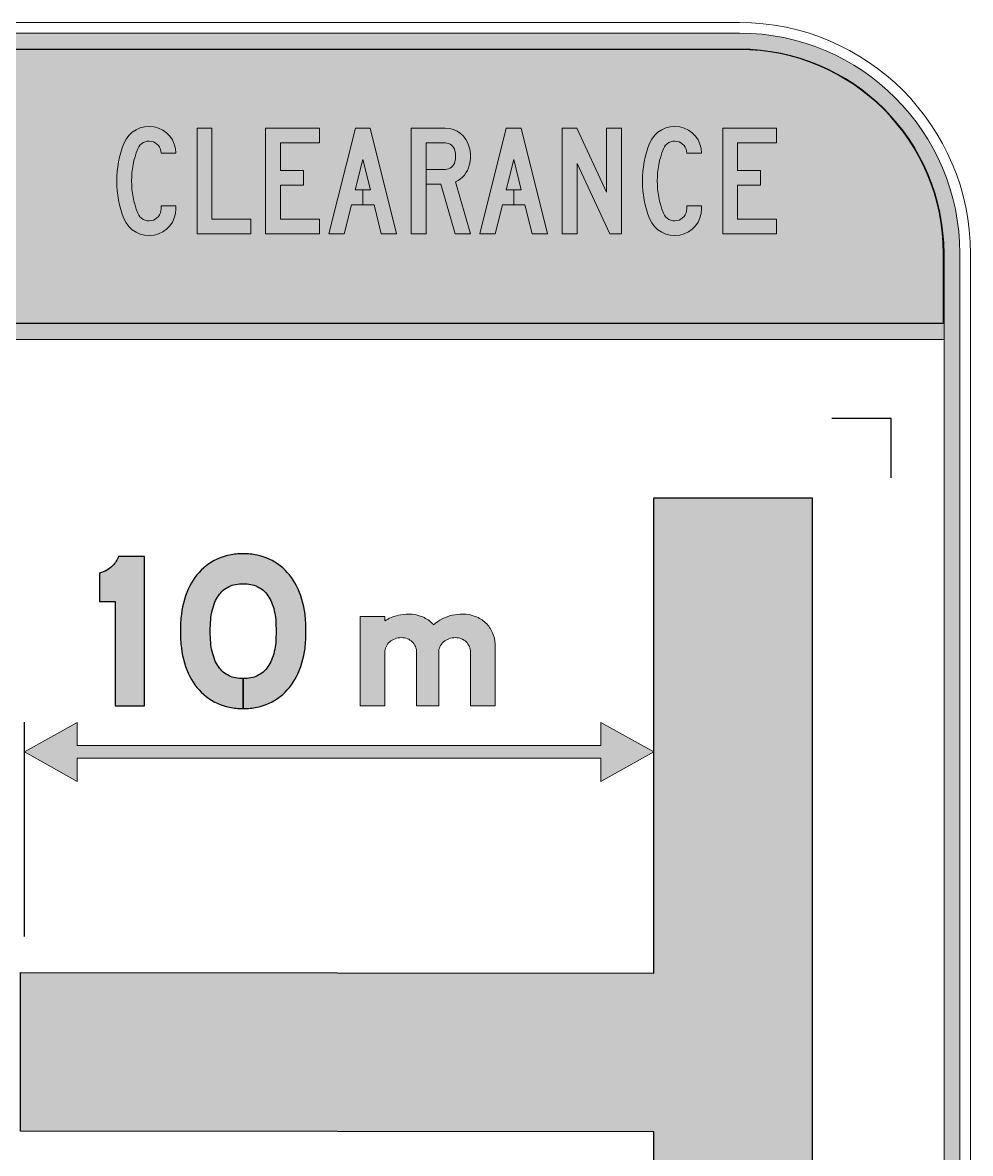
# Model space of a CAD drawing. Header units: millimetres. Extents: x 1 to 237, y 48 to 174.
# Drawn here: x 183 to 236.9, y 109.4 to 173.6 of the extents above; entities that cross this region are included whole.
import ezdxf

# ---------------------------------------------------------------- set-up
doc = ezdxf.new("R2010")
doc.units = ezdxf.units.MM
for name, color, linetype in [('GREY', 8, 'Continuous'), ('hatch bdy', 40, 'Continuous'), ('L35', 3, 'Continuous')]:
    doc.layers.add(name, color=color, linetype=linetype)
doc.layers.add('GSBWFILL', color=4, linetype='Continuous', lineweight=0)
doc.layers.add('GSDIMS', color=1, linetype='Continuous', lineweight=0)
doc.layers.add('Yellow PANTONE 108C', color=7, linetype='Continuous', lineweight=0, true_color=0xfedb00)

# ---------------------------------------------------------------- blocks, each defined once
blk = doc.blocks.new('*U5')
at = {"layer": 'GSBWFILL', "linetype": 'Continuous'}
h = blk.add_hatch(color=256, dxfattribs=at)
edge = h.paths.add_edge_path()
edge.add_arc((155.7153296264924, 86.99511755650809), 24.5282097319339, 45.82979570204179, 68.0808265539651, ccw=False)
edge.add_arc((156.1420760110528, 87.43440733147503), 23.91576546252982, 23.09284588936748, 45.82979570204162, ccw=False)
edge.add_arc((156.8060842686133, 87.7175328658991), 23.19391573138671, 0, 23.09284588936822, ccw=False)
edge.add_line((180, 87.7175328658991), (180, 0))
edge.add_line((180, 0), (220, 0))
edge.add_line((220, 0), (220, 100.8830320548367))
edge.add_arc((174.0753468275611, 100.8830320548367), 45.92465317243892, 0, 23.93171822373217)
edge.add_arc((170.8242551602883, 99.44019281717675), 49.48153131130478, 23.93171822373218, 46.97501240943499)
edge.add_arc((168.730439071099, 97.19681228199977), 52.55021540077355, 46.97501240943522, 68.8635846861375)
edge.add_arc((167.3745328426901, 93.68953779756492), 56.31046220243508, 68.86358468613724, 90)
edge.add_arc((167.3745328426902, 69.99478146240631), 80.00521853759369, 90.00000000000007, 102.6042796135857)
edge.add_arc((166.6926525247094, 78.0285138763368), 72.0245107674768, 103.4695365311015, 130.8206849945816)
edge.add_arc((82.82425516028854, 99.44019281717684), 49.48153131130451, 41.97494773133589, 46.97501240943517)
edge.add_arc((80.730439071099, 97.19681228199977), 52.55021540077355, 46.97501240943522, 68.8635846861375)
edge.add_arc((79.37453284269009, 93.68953779756492), 56.31046220243508, 68.86358468613724, 90)
edge.add_arc((79.3745328426902, 69.99478146240604), 80.00521853759396, 90.00000000000007, 102.6042796135857)
edge.add_arc((78.6926525247095, 78.02851387633704), 72.0245107674766, 103.4695365311017, 122.4942570075609)
edge.add_line((40, 138.7772487758923), (40, 146))
edge.add_line((40, 146), (0, 146))
edge.add_line((0, 146), (0, 0))
edge.add_line((0, 0), (40, 0))
edge.add_line((40, 0), (40, 87.71753286589909))
edge.add_arc((60.83417894850334, 87.71753286589907), 20.83417894850334, 154.5282720028093, 180, ccw=False)
edge.add_arc((64.03048830144326, 86.19490705822676), 24.37462847220523, 131.0076349936261, 154.5282720028095, ccw=False)
edge.add_arc((66.09710507856306, 83.81817613339862), 27.52419269484104, 109.8073603853083, 131.0076349936262, ccw=False)
edge.add_arc((67.43949500252643, 80.0910470400427), 31.48569518587881, 89.99999999999977, 109.8073603853079, ccw=False)
edge.add_arc((67.43949500252666, 86.30962031839455), 25.26712190752696, 68.08082655396498, 90.00000000000028, ccw=False)
edge.add_arc((67.71532962649229, 86.99511755650809), 24.52820973193397, 45.82979570204162, 68.08082655396481, ccw=False)
edge.add_arc((68.1420760110529, 87.43440733147501), 23.91576546252978, 23.09284588936771, 45.82979570204168, ccw=False)
edge.add_arc((68.80608426861329, 87.7175328658991), 23.19391573138671, 0, 23.09284588936822, ccw=False)
edge.add_line((92, 87.7175328658991), (92, 0))
edge.add_line((92, 0), (128, 0))
edge.add_line((128, 0), (128, 87.71753286589909))
edge.add_arc((148.8341789485033, 87.7175328658992), 20.83417894850334, 154.5282720028097, 180.0000000000003, ccw=False)
edge.add_arc((152.0304883014433, 86.19490705822648), 24.3746284722054, 131.0076349936256, 154.528272002809, ccw=False)
edge.add_arc((154.0971050785631, 83.81817613339872), 27.52419269484096, 109.80736038530841, 131.0076349936264, ccw=False)
edge.add_arc((155.4394950025264, 80.09104704004268), 31.4856951858788, 89.99999999999972, 109.80736038530779, ccw=False)
edge.add_arc((155.4394950025266, 86.30962031839454), 25.26712190752696, 68.08082655396493, 90.00000000000011, ccw=False)
at = {"layer": 'GSBWFILL'}
blk.add_lwpolyline([(164.8716674585635, 109.7502169884754, -0.09739464939670292), (172.8063946356061, 104.5885415981205, -0.0995354279343683), (178.1414826297246, 96.81470296034922, -0.1011039461656411), (180, 87.7175328658991), (180, 0), (220, 0), (220, 100.8830320548367, 0.1048030179721755), (216.0518361595565, 119.5122594239381, 0.1008855307406954), (204.5863575327339, 135.6139731601839, 0.09579836817007242), (187.6795049501371, 146.2116879931507, 0.09248737428302214), (167.3745328426901, 150, 0.05505205982243612), (149.9161032513398, 148.0719114650645, 0.1199117204326835), (119.6106725914451, 132.5337183696518, 0.02182035996796309), (116.5863575327339, 135.6139731601839, 0.09579836817007242), (99.67950495013713, 146.2116879931507, 0.09248737428302214), (79.37453284269009, 150, 0.05505205982243612), (61.91610325133973, 148.0719114650645, 0.08320220139569866), (40, 138.7772487758923), (40, 146), (0, 146), (0, 0), (40, 0), (40, 87.71753286589909, -0.1116012735434615), (42.02513207801013, 96.67759805996153, -0.102989975481698), (48.03684201390564, 104.5885415981205, -0.09276840372104522), (56.77029056251172, 109.7139617844638, -0.08664174293623021), (67.43949500252654, 111.5767422259215, -0.09593311806680128), (76.87166745856348, 109.7502169884755, -0.09739464939670292), (84.80639463560613, 104.5885415981205, -0.0995354279343683), (90.14148262972458, 96.81470296034922, -0.1011039461656411), (92, 87.7175328658991), (92, 0), (128, 0), (128, 87.71753286589909, -0.1116012735434615), (130.0251320780101, 96.67759805996153, -0.102989975481698), (136.0368420139057, 104.5885415981205, -0.09276840372104506), (144.7702905625117, 109.7139617844638, -0.08664174293623021), (155.4394950025265, 111.5767422259215, -0.09593311806680128)], format="xyb", close=True, dxfattribs=at)
blk = doc.blocks.new('*U4')
at = {"layer": 'GSDIMS', "color": 28, "xscale": 0.425, "yscale": 0.425, "zscale": 0.425}
blk.add_blockref('*U5', (0, 0), dxfattribs=at)
blk = doc.blocks.new('*U3')
at = {"layer": 'GSDIMS'}
blk.add_blockref('*U4', (-93.5, 0), dxfattribs=at)
blk = doc.blocks.new('*U8')
at = {"layer": 'GSBWFILL', "linetype": 'Continuous'}
blk.add_hatch(color=256, dxfattribs=at).paths.add_polyline_path([(0, 200), (28, 200), (28, 28), (102, 28), (102, 0), (0, 0)])
at = {"layer": 'GSBWFILL'}
blk.add_lwpolyline([(0, 200), (28, 200), (28, 28), (102, 28), (102, 0), (0, 0)], close=True, dxfattribs=at)
blk = doc.blocks.new('*U9')
at = {"layer": 'GSBWFILL', "linetype": 'Continuous'}
blk.add_hatch(color=256, dxfattribs=at).paths.add_polyline_path([(0, 200), (28, 200), (28, 0), (0, 0)])
at = {"layer": 'GSBWFILL'}
blk.add_lwpolyline([(0, 200), (28, 200), (28, 0), (0, 0)], close=True, dxfattribs=at)
blk = doc.blocks.new('*U10')
at = {"layer": 'GSBWFILL', "linetype": 'Continuous'}
blk.add_hatch(color=256, dxfattribs=at).paths.add_polyline_path([(66, -1.917592551338998e-15), (104, 115.1515151515151), (104, 0), (132, 0), (132, 200), (102.5147901482794, 200), (66, 89.34912076278975), (29.48520985172058, 200), (0, 200), (0, 0), (28, 0), (28, 115.1515151515151)])
at = {"layer": 'GSBWFILL'}
blk.add_lwpolyline([(66, -1.917592551338998e-15), (104, 115.1515151515151), (104, 0), (132, 0), (132, 200), (102.5147901482794, 200), (66, 89.34912076278975), (29.48520985172058, 200), (0, 200), (0, 0), (28, 0), (28, 115.1515151515151)], close=True, dxfattribs=at)
blk = doc.blocks.new('*U11')
at = {"layer": 'GSBWFILL', "linetype": 'Continuous'}
blk.add_hatch(color=256, dxfattribs=at).paths.add_polyline_path([(0, 200), (28, 200), (28, 0), (0, 0)])
at = {"layer": 'GSBWFILL'}
blk.add_lwpolyline([(0, 200), (28, 200), (28, 0), (0, 0)], close=True, dxfattribs=at)
blk = doc.blocks.new('*U12')
at = {"layer": 'GSBWFILL', "linetype": 'Continuous'}
blk.add_hatch(color=256, dxfattribs=at).paths.add_polyline_path([(37, 172), (0, 172), (0, 200), (102, 200), (102, 172), (65, 172), (65, 0), (37, 0)])
at = {"layer": 'GSBWFILL'}
blk.add_lwpolyline([(37, 172), (0, 172), (0, 200), (102, 200), (102, 172), (65, 172), (65, 0), (37, 0)], close=True, dxfattribs=at)
blk = doc.blocks.new('*U13')
at = {"layer": 'GSBWFILL', "linetype": 'Continuous'}
blk.add_hatch(color=256, dxfattribs=at).paths.add_polyline_path([(28, 28), (28, 92), (71.81454086025929, 92), (71.81454086025929, 120), (28, 120), (28, 172), (102, 172), (102, 200), (0, 200), (0, 0), (102, 0), (102, 28)])
at = {"layer": 'GSBWFILL'}
blk.add_lwpolyline([(28, 28), (28, 92), (71.81454086025929, 92), (71.81454086025929, 120), (28, 120), (28, 172), (102, 172), (102, 200), (0, 200), (0, 0), (102, 0), (102, 28)], close=True, dxfattribs=at)
blk = doc.blocks.new('*U14')
at = {"layer": 'GSBWFILL', "linetype": 'Continuous'}
blk.add_hatch(color=256, dxfattribs=at).paths.add_polyline_path([(28, 172), (50.94443627691184, 172, -0.3486821690625636), (78.21476728595061, 150.3505154639175, -0.1148991755247306), (78.21476728595064, 49.64948453608244, -0.3486821690625639), (50.94443627691189, 28), (28.00999999999999, 28), (28.00999999999999, 0), (50.9444362769119, 0, 0.3486821690625636), (105.4850982949895, 43.29896907216494, 0.1148991755247306), (105.4850982949895, 156.701030927835, 0.3486821690625638), (50.94443627691184, 200), (0, 200), (0, 0), (28, 0)])
at = {"layer": 'GSBWFILL'}
blk.add_lwpolyline([(28.00999999999999, 28), (28.00999999999999, 0), (50.94443627691186, 0, 0.3486821690625636), (105.4850982949895, 43.29896907216487, 0.1148991755247307), (105.4850982949895, 156.7010309278351, 0.3486821690625634), (50.94443627691186, 200), (0, 200), (0, 0), (28, 0), (28, 172), (50.94443627691186, 172, -0.3486821690625634), (78.21476728595064, 150.3505154639175, -0.1148991755247307), (78.21476728595064, 49.64948453608236, -0.3486821690625636), (50.94443627691186, 28)], format="xyb", close=True, dxfattribs=at)
blk = doc.blocks.new('*U7')
at = {"layer": 'GSBWFILL', "color": 28, "true_color": 0x0a0a0a, "xscale": 0.3, "yscale": 0.3, "zscale": 0.3}
for name, p in [('*U8', (0, 0)), ('*U9', (39, 0)), ('*U10', (60.59999999999854, 0)), ('*U11', (113.3999999999978, 0)), ('*U12', (130.1999999999971, 0)), ('*U13', (169.1999999999971, 0)), ('*U14', (209.9999999999964, 0))]:
    blk.add_blockref(name, p, dxfattribs=at)
blk = doc.blocks.new('*U16')
at = {"layer": 'GSBWFILL', "linetype": 'Continuous'}
blk.add_hatch(color=256, dxfattribs=at).paths.add_polyline_path([(13.57111597374183, 171.2483588621445, 0.1904761904761906), (13.57111597374178, 28.75164113785565, 0.8275027774491402), (112, 47.50000000000006), (112, 53.00000000000004), (84, 53.00000000000002), (84, 47.50000000000006, -0.8275027774491398), (39.61050328227567, 39.04485776805257, -0.1904761904761906), (39.61050328227569, 160.9551422319475, -0.8275027774491434), (84, 152.5), (112, 152.5, 0.8275027774491418)])
at = {"layer": 'GSBWFILL'}
blk.add_lwpolyline([(84, 47.50000000000003, -0.8275027774491405), (39.61050328227566, 39.04485776805259, -0.1904761904761905), (39.61050328227572, 160.9551422319475, -0.8275027774491404), (84, 152.5), (112, 152.5, 0.8275027774491404), (13.57111597374183, 171.2483588621445, 0.1904761904761905), (13.57111597374177, 28.75164113785567, 0.8275027774491405), (112, 47.50000000000003), (112, 53.00000000000004), (84, 53.00000000000001)], format="xyb", close=True, dxfattribs=at)
blk = doc.blocks.new('*U17')
at = {"layer": 'GSBWFILL', "linetype": 'Continuous'}
blk.add_hatch(color=256, dxfattribs=at).paths.add_polyline_path([(0, 200), (28, 200), (28, 28), (102, 28), (102, 0), (0, 0)])
at = {"layer": 'GSBWFILL'}
blk.add_lwpolyline([(0, 200), (28, 200), (28, 28), (102, 28), (102, 0), (0, 0)], close=True, dxfattribs=at)
blk = doc.blocks.new('*U18')
at = {"layer": 'GSBWFILL', "linetype": 'Continuous'}
blk.add_hatch(color=256, dxfattribs=at).paths.add_polyline_path([(28, 28), (28, 92), (71.81454086025929, 92), (71.81454086025929, 120), (28, 120), (28, 172), (102, 172), (102, 200), (0, 200), (0, 0), (102, 0), (102, 28)])
at = {"layer": 'GSBWFILL'}
blk.add_lwpolyline([(28, 28), (28, 92), (71.81454086025929, 92), (71.81454086025929, 120), (28, 120), (28, 172), (102, 172), (102, 200), (0, 200), (0, 0), (102, 0), (102, 28)], close=True, dxfattribs=at)
blk = doc.blocks.new('*U19')
at = {"layer": 'GSBWFILL', "linetype": 'Continuous'}
blk.add_hatch(color=256, dxfattribs=at).paths.add_polyline_path([(64, 140.5530424827055), (78.38826062067636, 82.99999999999999), (64.00999999999999, 82.99999999999999), (64.01, 55), (85.38826062067636, 55), (99.13826062067635, 0), (128, 0), (78, 200), (50, 200), (0, 0), (28.86173937932358, 0), (42.61173937932364, 55), (64, 54.99999999999999), (64, 83), (49.61173937932364, 83)])
at = {"layer": 'GSBWFILL'}
blk.add_lwpolyline([(64, 83), (49.61173937932364, 83), (64, 140.5530424827055), (78.38826062067636, 83), (64.00999999999999, 83), (64.00999999999999, 55), (85.38826062067636, 55), (99.13826062067636, 0), (128, 0), (78, 200), (50, 200), (0, 0), (28.86173937932358, 0), (42.61173937932364, 55), (64, 55)], close=True, dxfattribs=at)
blk = doc.blocks.new('*U20')
at = {"layer": 'GSBWFILL', "linetype": 'Continuous'}
blk.add_hatch(color=256, dxfattribs=at).paths.add_polyline_path([(0, 0), (28, 0), (28, 172), (64.26932219902316, 172, -0.3448814639906144), (82.71400707028076, 157.5600000000001, -0.1217796334961334), (82.71400707028087, 136.4400000000002, -0.3448814639906173), (64.26932219902321, 122), (28.00999999999999, 122), (28.00999999999999, 94.00000000000003), (56.12346429523939, 94.00000000000003), (82.8871924448021, 0), (112, 0), (84, 98.34205404014348, 0.2276138286676567), (109.8956479331868, 129.7200000000001, 0.1217796334961332), (109.8956479331869, 164.2799999999997, 0.3448814639906164), (64.2693221990232, 200), (0, 200)])
at = {"layer": 'GSBWFILL'}
blk.add_lwpolyline([(64.26932219902318, 122, 0.3448814639906154), (82.71400707028084, 136.44, 0.1217796334961341), (82.71400707028079, 157.56, 0.3448814639906151), (64.26932219902318, 172), (28, 172), (28, 0), (0, 0), (0, 200), (64.26932219902318, 200, -0.3448814639906151), (109.8956479331868, 164.28, -0.1217796334961341), (109.8956479331868, 129.7200000000001, -0.2276138286676568), (84, 98.3420540401435), (112, 0), (82.88719244480211, 0), (56.12346429523939, 94.00000000000003), (28.00999999999999, 94.00000000000003), (28.00999999999999, 122)], format="xyb", close=True, dxfattribs=at)
blk = doc.blocks.new('*U21')
at = {"layer": 'GSBWFILL', "linetype": 'Continuous'}
blk.add_hatch(color=256, dxfattribs=at).paths.add_polyline_path([(64, 140.5530424827055), (78.38826062067636, 82.99999999999999), (64.00999999999999, 82.99999999999999), (64.01, 55), (85.38826062067636, 55), (99.13826062067635, 0), (128, 0), (78, 200), (50, 200), (0, 0), (28.86173937932358, 0), (42.61173937932364, 55), (64, 54.99999999999999), (64, 83), (49.61173937932364, 83)])
at = {"layer": 'GSBWFILL'}
blk.add_lwpolyline([(64, 83), (49.61173937932364, 83), (64, 140.5530424827055), (78.38826062067636, 83), (64.00999999999999, 83), (64.00999999999999, 55), (85.38826062067636, 55), (99.13826062067636, 0), (128, 0), (78, 200), (50, 200), (0, 0), (28.86173937932358, 0), (42.61173937932364, 55), (64, 55)], close=True, dxfattribs=at)
blk = doc.blocks.new('*U22')
at = {"layer": 'GSBWFILL', "linetype": 'Continuous'}
blk.add_hatch(color=256, dxfattribs=at).paths.add_polyline_path([(27.99999999999999, 133), (90, 0), (112, 0), (112, 200), (83.99999999999999, 200), (84, 79.1412182153928), (27.65981601018314, 200), (0, 200), (0, 0), (28, 0)])
at = {"layer": 'GSBWFILL'}
blk.add_lwpolyline([(90, 0), (112, 0), (112, 200), (84, 200), (84, 79.14121821539283), (27.65981601018314, 200), (0, 200), (0, 0), (28, 0), (28, 133)], close=True, dxfattribs=at)
blk = doc.blocks.new('*U23')
at = {"layer": 'GSBWFILL', "linetype": 'Continuous'}
blk.add_hatch(color=256, dxfattribs=at).paths.add_polyline_path([(13.57111597374183, 171.2483588621445, 0.1904761904761906), (13.57111597374178, 28.75164113785565, 0.8275027774491402), (112, 47.50000000000006), (112, 53.00000000000004), (84, 53.00000000000002), (84, 47.50000000000006, -0.8275027774491398), (39.61050328227567, 39.04485776805257, -0.1904761904761906), (39.61050328227569, 160.9551422319475, -0.8275027774491434), (84, 152.5), (112, 152.5, 0.8275027774491418)])
at = {"layer": 'GSBWFILL'}
blk.add_lwpolyline([(84, 47.50000000000003, -0.8275027774491405), (39.61050328227566, 39.04485776805259, -0.1904761904761905), (39.61050328227572, 160.9551422319475, -0.8275027774491404), (84, 152.5), (112, 152.5, 0.8275027774491404), (13.57111597374183, 171.2483588621445, 0.1904761904761905), (13.57111597374177, 28.75164113785567, 0.8275027774491405), (112, 47.50000000000003), (112, 53.00000000000004), (84, 53.00000000000001)], format="xyb", close=True, dxfattribs=at)
blk = doc.blocks.new('*U24')
at = {"layer": 'GSBWFILL', "linetype": 'Continuous'}
blk.add_hatch(color=256, dxfattribs=at).paths.add_polyline_path([(28, 28), (28, 92), (71.81454086025929, 92), (71.81454086025929, 120), (28, 120), (28, 172), (102, 172), (102, 200), (0, 200), (0, 0), (102, 0), (102, 28)])
at = {"layer": 'GSBWFILL'}
blk.add_lwpolyline([(28, 28), (28, 92), (71.81454086025929, 92), (71.81454086025929, 120), (28, 120), (28, 172), (102, 172), (102, 200), (0, 200), (0, 0), (102, 0), (102, 28)], close=True, dxfattribs=at)
blk = doc.blocks.new('*U15')
at = {"layer": 'GSBWFILL', "color": 28, "true_color": 0x0a0a0a, "xscale": 0.3, "yscale": 0.3, "zscale": 0.3}
for name, p in [('*U16', (0, 0)), ('*U17', (45.59999999999945, 0)), ('*U18', (84.59999999999945, 0)), ('*U19', (120.5999999999995, 0)), ('*U20', (167.3999999999987, 0)), ('*U21', (206.3999999999987, 0)), ('*U22', (253.199999999998, 0)), ('*U23', (298.7999999999975, 0)), ('*U24', (344.3999999999969, 0))]:
    blk.add_blockref(name, p, dxfattribs=at)
blk = doc.blocks.new('*U6')
at = {"layer": 'GSBWFILL'}
for name, p in [('*U7', (-339.7999999999975, 0)), ('*U15', (-35.20000000000073, 0))]:
    blk.add_blockref(name, p, dxfattribs=at)

msp = doc.modelspace()

# ---------------------------------------------------------------- hatches: boundary and pattern name
h = msp.add_hatch(color=256)
h.dxf.hatch_style = 1
h.paths.add_polyline_path([(182.9221009484391, 110.658329511957), (182.923926223166, 119.6583336130015), (218.9230161463294, 119.6203236534143), (218.9230161463294, 146.6435645023672), (227.9230135858026, 146.6435751577404), (227.9230135858026, 83.64356983005382), (218.9229899038943, 83.64356983005382), (218.9229899038943, 110.6203289811008)])
at = {"layer": 'GREY'}
h = msp.add_hatch(color=256, dxfattribs=at)
h.dxf.hatch_style = 1
edge = h.paths.add_edge_path()
edge.add_arc((187.0785830130035, 143.8445667557168), 1.519376870570031, 299.6709396850625, 316.0834582429112, ccw=False)
edge.add_arc((187.0785830130035, 143.8445667557168), 1.519376870570017, 283.2584211272132, 299.6709396850616, ccw=False)
edge.add_line((187.4270421497266, 142.365688023414), (187.4270421497266, 140.7454912774345))
edge.add_line((187.4270421497266, 140.7454912774346), (188.3013278640123, 140.7454912774346))
edge.add_line((188.3013278640123, 140.7454912774346), (188.3013278640123, 134.8123198300538))
edge.add_line((188.3013278640123, 134.8123198300538), (189.9770421497266, 134.8123198300538))
edge.add_line((189.9770421497266, 134.8123198300538), (189.9770421497266, 143.3123198300538))
edge.add_line((189.9770421497266, 143.3123198300538), (188.5016850068695, 143.3123198300538))
edge.add_arc((187.0785830130035, 143.8445667557168), 1.519376870570015, 327.78871098723874, 339.49396373156594, ccw=False)
edge.add_arc((187.0785830130035, 143.8445667557168), 1.519376870569999, 316.0834582429111, 327.7887109872383, ccw=False)
edge = h.paths.add_edge_path()
edge.add_arc((195.5263735084998, 140.0358002016683), 1.799857018958503, 22.091510863094925, 48.49814864830921, ccw=False)
edge.add_arc((193.9727839162324, 139.4078792518933), 3.475542609573574, 4.92262258706802, 22.05090584300268, ccw=False)
edge.add_arc((187.8230863633746, 139.0623198300538), 9.633955786352013, 0, 3.8316918664253876, ccw=False)
edge.add_arc((187.8230863633737, 139.0623198300538), 9.6339557863529, -3.831691866425274, 2.8421709430404007e-13, ccw=False)
edge.add_arc((193.9727839162324, 138.7167604082143), 3.475542609573562, 337.9490941569974, 355.0773774129321, ccw=False)
edge.add_arc((195.5263735084998, 138.0888394584393), 1.799857018958531, 311.50185135169176, 337.9084891369062, ccw=False)
edge.add_arc((195.725203707246, 137.9161943633417), 1.539190383018976, 281.00470586298593, 310.217178664081, ccw=False)
edge.add_arc((195.5870421497266, 138.6198859907067), 2.256316160652936, 270.0107922404059, 281.03755359931654, ccw=False)
edge.add_line((195.5874671497266, 136.3635698700803), (195.5874671497266, 134.6635698525566))
edge.add_arc((195.5870421497266, 138.6769561928669), 4.013386362813096, 270.0060673715757, 281.3172354732268)
edge.add_arc((195.7518648467131, 137.8421374553982), 3.162455896101854, 281.3572377036304, 307.7850657990328)
edge.add_arc((195.5677234893799, 138.0155474510707), 3.41255406561158, 308.4445991178195, 333.2734778273913)
edge.add_arc((194.1624675693238, 138.7081223612135), 4.979168574156657, 333.4277508140875, 352.8524781260455)
edge.add_arc((190.3668832330057, 139.0623198300538), 8.790158916720888, 353.6400195440218, 360)
edge.add_arc((190.3668832330058, 139.0623198300538), 8.790158916720848, 0, 6.359980455978274)
edge.add_arc((194.1624675693238, 139.416517298894), 4.979168574156656, 7.147521873954488, 26.5722491859125)
edge.add_arc((195.5677234893799, 140.1090922090369), 3.412554065611563, 26.72652217260831, 51.55540088218018)
edge.add_arc((195.7518648467131, 140.2825022047093), 3.162455896101867, 52.21493420096694, 78.64276229636937)
edge.add_arc((195.5870421497266, 139.4476834672407), 4.013386362813104, 78.68276452677398, 90.00000000000057)
edge.add_arc((195.5870421497266, 139.4476834672408), 4.013386362812998, 89.99999999999959, 101.3172354732262)
edge.add_arc((195.4222194527402, 140.2825022047093), 3.162455896101866, 101.3572377036306, 127.7850657990331)
edge.add_arc((195.6063608100734, 140.1090922090369), 3.412554065611558, 128.4445991178198, 153.2734778273917)
edge.add_arc((197.0116167301294, 139.416517298894), 4.979168574156657, 153.4277508140875, 172.8524781260455)
edge.add_arc((200.8072010664474, 139.0623198300538), 8.790158916720854, 173.6400195440217, 180)
edge.add_arc((200.8072010664474, 139.0623198300538), 8.7901589167208, 180, 186.3599804559783)
edge.add_arc((197.0116167301294, 138.7081223612135), 4.979168574156689, 187.1475218739543, 206.5722491859123)
edge.add_arc((195.6063608100734, 138.0155474510706), 3.412554065611572, 206.7265221726086, 231.5554008821804)
edge.add_arc((195.4222194527402, 137.8421374553983), 3.16245589610187, 232.2149342009674, 258.6427622963698)
edge.add_arc((195.5870421497266, 138.6769561928668), 4.013386362812969, 258.682764526773, 269.9999999999996)
edge.add_line((195.5870421497266, 134.6635698300538), (195.5870421497266, 136.3635698300538))
edge.add_arc((195.5870421497266, 138.6198859907067), 2.256316160652964, 258.9624464006836, 270, ccw=False)
edge.add_arc((195.4488805922072, 137.9161943633417), 1.539190383018975, 229.782821335919, 258.99529413701407, ccw=False)
edge.add_arc((195.6477107909534, 138.0888394584393), 1.799857018958509, 202.091510863094, 228.4981486483085, ccw=False)
edge.add_arc((197.2013003832208, 138.7167604082143), 3.475542609573576, 184.9226225870683, 202.050905843003, ccw=False)
edge.add_arc((203.3509979360786, 139.0623198300537), 9.633955786351951, 180, 183.8316918664254, ccw=False)
edge.add_arc((203.3509979360797, 139.0623198300538), 9.633955786353106, 176.1683081335748, 180.0000000000002, ccw=False)
edge.add_arc((197.2013003832208, 139.4078792518933), 3.475542609573574, 157.9490941569969, 175.0773774129317, ccw=False)
edge.add_arc((195.6477107909534, 140.0358002016683), 1.799857018958486, 131.5018513516911, 157.9084891369056, ccw=False)
edge.add_arc((195.4488805922073, 140.2084452967658), 1.539190383018994, 101.00470586298718, 130.2171786640824, ccw=False)
edge.add_arc((195.5870421497266, 139.5047536694008), 2.256316160652944, 89.9999999999988, 101.03755359931512, ccw=False)
edge.add_arc((195.5870421497266, 139.5047536694008), 2.256316160652945, 78.96244640068488, 90.0000000000012, ccw=False)
edge.add_arc((195.725203707246, 140.2084452967658), 1.539190383018992, 49.782821335917674, 78.9952941370127, ccw=False)
at = {"layer": 'GSBWFILL'}
h = msp.add_hatch(color=256, dxfattribs=at)
h.dxf.hatch_style = 1
edge = h.paths.add_edge_path()
edge.add_line((236.3230135858025, 73.64356983005392), (236.3230135858025, 160.5185698300538))
edge.add_arc((223.7980135858026, 160.5185698300538), 12.525, 0, 90)
edge.add_line((223.7980135858026, 173.0435698300538), (160.0480135858025, 173.0435698300538))
edge.add_arc((160.0480135858024, 160.5185698300538), 12.525, 90, 180)
edge.add_line((147.5230135858024, 160.5185698300538), (147.5230135858025, 73.6435698300539))
edge.add_line((147.5230135858025, 73.64356983005392), (148.4230135858025, 73.64356983005392))
edge.add_line((148.4230135858025, 73.64356983005392), (148.4230135858025, 160.5185698300538))
edge.add_arc((160.0480135858025, 160.5185698300538), 11.625, 90, 180, ccw=False)
edge.add_line((160.0480135858025, 172.1435698300538), (223.7980135858026, 172.1435698300538))
edge.add_arc((223.7980135858026, 160.5185698300538), 11.625, 0, 90, ccw=False)
edge.add_line((235.4230135858026, 160.5185698300538), (235.4230135858025, 73.6435698300539))
edge.add_line((235.4230135858025, 73.64356983005392), (236.3230135858025, 73.64356983005392))
h = msp.add_hatch(color=256, dxfattribs=at)
h.dxf.hatch_style = 1
h.paths.add_polyline_path([(148.4230135858025, 156.5435698300538), (235.4230135858026, 156.5435698300538), (235.4230135858026, 155.6435698300538), (148.4230135858025, 155.6435698300538)])
h = msp.add_hatch(color=256, dxfattribs=at)
h.dxf.hatch_style = 1
h.paths.add_polyline_path([(186.1459615623734, 131.8403141292133), (215.9229899038943, 131.8403141292133), (215.9229899038943, 130.5203141292133), (218.9229899038943, 132.2003141292133), (215.9229899038943, 133.8803141292133), (215.9229899038943, 132.5603141292133), (186.1459615623734, 132.5603141292133), (186.1459615623735, 133.8803141292133), (183.1616534130911, 132.2003141292133), (186.1459615623735, 130.5203141292133)])
at = {"layer": 'Yellow PANTONE 108C'}
h = msp.add_hatch(color=256, dxfattribs=at)
h.dxf.hatch_style = 1
edge = h.paths.add_edge_path()
edge.add_arc((223.7980135858026, 160.5185698300538), 11.60000000000002, 2.807662063636754e-13, 89.99999999999986)
edge.add_line((223.7980135858026, 172.1185698300538), (160.0480135858025, 172.1185698300538))
edge.add_arc((160.0480135858025, 160.5185698300538), 11.60000000000002, 90, 180)
edge.add_line((148.4480135858025, 160.5185698300538), (148.4480135858025, 156.5685698300538))
edge.add_line((148.4480135858025, 156.5685698300538), (235.3980135858026, 156.5685698300538))
edge.add_line((235.3980135858026, 156.5685698300538), (235.3980135858026, 160.5185698300539))
h.paths.add_polyline_path([(157.9430135858029, 167.6435698300537), (158.7830135858029, 167.6435698300537), (158.7830135858029, 162.4835698300537), (161.0030135858029, 162.4835698300537), (161.0030135858029, 161.6435698300537), (157.9430135858029, 161.6435698300537)], flags=16)
h.paths.add_polyline_path([(161.8430135858029, 167.6435698300537), (162.6830135858029, 167.6435698300537), (162.6830135858029, 161.6435698300537), (161.8430135858029, 161.6435698300537)], flags=16)
h.paths.add_polyline_path([(165.9830135858028, 161.6435698300537), (167.1230135858028, 165.0981152845992), (167.1230135858028, 161.6435698300537), (167.9630135858028, 161.6435698300537), (167.9630135858028, 167.6435698300537), (167.0784572902512, 167.6435698300537), (165.9830135858028, 164.3240434529374), (164.8875698813544, 167.6435698300537), (164.0030135858028, 167.6435698300537), (164.0030135858028, 161.6435698300537), (164.8430135858028, 161.6435698300537), (164.8430135858028, 165.0981152845992)], flags=16)
h.paths.add_polyline_path([(169.2830135858027, 167.6435698300537), (170.1230135858027, 167.6435698300537), (170.1230135858027, 161.6435698300537), (169.2830135858027, 161.6435698300537)], flags=16)
h.paths.add_polyline_path([(172.0730135858026, 166.8035698300537), (170.9630135858026, 166.8035698300537), (170.9630135858026, 167.6435698300537), (174.0230135858026, 167.6435698300537), (174.0230135858026, 166.8035698300537), (172.9130135858026, 166.8035698300537), (172.9130135858026, 161.6435698300537), (172.0730135858026, 161.6435698300537)], flags=16)
h.paths.add_polyline_path([(175.7030135858026, 162.4835698300537), (175.7030135858026, 164.4035698300537), (177.0174498116104, 164.4035698300537), (177.0174498116104, 165.2435698300537), (175.7030135858026, 165.2435698300537), (175.7030135858026, 166.8035698300537), (177.9230135858026, 166.8035698300537), (177.9230135858026, 167.6435698300537), (174.8630135858026, 167.6435698300537), (174.8630135858026, 161.6435698300537), (177.9230135858026, 161.6435698300537), (177.9230135858026, 162.4835698300537)], flags=16)
edge = h.paths.add_edge_path(flags=16)
edge.add_line((179.7833135858026, 162.4835698300537), (179.7833135858026, 161.6435698300537))
edge.add_line((179.7833135858026, 161.6435698300537), (180.4713466741099, 161.6435698300537))
edge.add_arc((180.4713466741099, 163.3235698300537), 1.679999999999978, 270, 346.8910101606739)
edge.add_arc((174.8030135858025, 164.6435698300537), 7.500000000000049, 346.8910101606736, 373.1089898393265)
edge.add_arc((180.4713466741099, 165.9635698300538), 1.679999999999994, 13.10898983932615, 90)
edge.add_line((180.4713466741099, 167.6435698300537), (178.9430135858026, 167.6435698300537))
edge.add_line((178.9430135858026, 167.6435698300537), (178.9430135858026, 161.6435698300537))
edge.add_line((178.9430135858026, 161.6435698300537), (179.7830135858026, 161.6435698300537))
edge.add_line((179.7830135858026, 161.6435698300537), (179.7830135858026, 166.8035698300537))
edge.add_line((179.7830135858026, 166.8035698300537), (180.4713466741099, 166.8035698300537))
edge.add_arc((180.47134667411, 165.9635698300537), 0.8400000000000034, 13.108989839327478, 90.00000000000188, ccw=False)
edge.add_arc((174.8030135858025, 164.6435698300537), 6.660000000000021, -13.108989839326512, 13.108989839326398, ccw=False)
edge.add_arc((180.47134667411, 163.3235698300537), 0.8399999999999728, 269.99999999999807, 346.89101016067247, ccw=False)
edge.add_line((180.4713466741099, 162.4835698300537), (179.7833135858026, 162.4835698300537))
edge = h.paths.add_edge_path(flags=16)
edge.add_arc((190.2330135858026, 163.0685698300537), 0.6899999999999977, -158.43140426487514, 0, ccw=False)
edge.add_arc((194.2173885858026, 164.6435698300538), 4.974375000000008, 158.431404264875, 201.5685957351253, ccw=False)
edge.add_arc((190.2330135858026, 166.2185698300537), 0.6900000000000126, 0, 158.431404264873, ccw=False)
edge.add_line((190.9230135858026, 166.2185698300537), (191.7630135858026, 166.2185698300537))
edge.add_arc((190.2330135858026, 166.2185698300537), 1.530000000000001, 0, 158.4314042648741)
edge.add_arc((194.2173885858026, 164.6435698300537), 5.814375000000034, 158.4314042648748, 201.5685957351252)
edge.add_arc((190.2330135858026, 163.0685698300537), 1.530000000000012, 201.5685957351259, 360)
edge.add_line((191.7630135858026, 163.0685698300537), (191.7630135858026, 163.2335698300537))
edge.add_line((191.7630135858026, 163.2335698300537), (190.9230135858026, 163.2335698300537))
edge.add_line((190.9230135858026, 163.2335698300537), (190.9230135858026, 163.0685698300537))
h.paths.add_polyline_path([(192.9630135858025, 167.6435698300537), (193.8030135858025, 167.6435698300537), (193.8030135858025, 162.4835698300537), (196.0230135858025, 162.4835698300537), (196.0230135858025, 161.6435698300537), (192.9630135858025, 161.6435698300537)], flags=16)
h.paths.add_polyline_path([(197.7030135858026, 162.4835698300537), (197.7030135858026, 164.4035698300537), (199.0174498116103, 164.4035698300537), (199.0174498116103, 165.2435698300537), (197.7030135858026, 165.2435698300537), (197.7030135858026, 166.8035698300537), (199.9230135858026, 166.8035698300537), (199.9230135858026, 167.6435698300537), (196.8630135858025, 167.6435698300537), (196.8630135858025, 161.6435698300537), (199.9230135858026, 161.6435698300537), (199.9230135858026, 162.4835698300537)], flags=16)
h.paths.add_polyline_path([(202.3830135858025, 164.1335698300537), (201.9513657671822, 164.1335698300537), (202.3830135858025, 165.8601611045349), (202.8146614044228, 164.1335698300537), (202.3833135858025, 164.1335698300537), (202.3833135858025, 163.2935698300537), (203.0246614044228, 163.2935698300537), (203.4371614044228, 161.6435698300537), (204.3030135858025, 161.6435698300537), (202.8030135858025, 167.6435698300537), (201.9630135858025, 167.6435698300537), (200.4630135858025, 161.6435698300537), (201.3288657671822, 161.6435698300537), (201.7413657671823, 163.2935698300537), (202.3830135858025, 163.2935698300537)], flags=16)
edge = h.paths.add_edge_path(flags=16)
edge.add_arc((207.0710932517732, 165.8735698300537), 0.5699999999999932, 270, 346.1134596373714)
edge.add_arc((206.3430135858025, 166.0535698300537), 1.320000000000005, 346.113459637371, 373.886540362629)
edge.add_arc((207.0710932517732, 166.2335698300537), 0.5699999999999886, 13.88654036262864, 90)
edge.add_line((207.0710932517732, 166.8035698300537), (205.9830135858025, 166.8035698300537))
edge.add_line((205.9830135858025, 166.8035698300537), (205.9830135858025, 161.6435698300537))
edge.add_line((205.9830135858025, 161.6435698300537), (205.1430135858025, 161.6435698300537))
edge.add_line((205.1430135858025, 161.6435698300537), (205.1430135858025, 167.6435698300537))
edge.add_line((205.1430135858025, 167.6435698300537), (207.0710932517732, 167.6435698300537))
edge.add_arc((207.0710932517732, 166.2335698300537), 1.409999999999997, 13.886540362629319, 90, ccw=False)
edge.add_arc((206.3430135858025, 166.0535698300537), 2.159999999999993, -13.886540362628693, 13.886540362629376, ccw=False)
edge.add_arc((207.0710932517731, 165.8735698300537), 1.410000000000025, 294.8220657976938, 346.11345963737216, ccw=False)
edge.add_line((207.6630135858025, 164.593831451258), (208.5030135858025, 161.6435698300537))
edge.add_line((208.5030135858025, 161.6435698300537), (207.6296293591465, 161.6435698300537))
edge.add_line((207.6296293591465, 161.6435698300537), (206.8267175146596, 164.4635698300537))
edge.add_line((206.8267175146596, 164.4635698300537), (205.9833135858025, 164.4635698300537))
edge.add_line((205.9833135858025, 164.4635698300537), (205.9833135858025, 165.3035698300537))
edge.add_line((205.9833135858025, 165.3035698300537), (207.0710932517732, 165.3035698300537))
h.paths.add_polyline_path([(210.9630135858025, 164.1335698300537), (210.5313657671822, 164.1335698300537), (210.9630135858025, 165.8601611045349), (211.3946614044227, 164.1335698300537), (210.9633135858025, 164.1335698300537), (210.9633135858025, 163.2935698300537), (211.6046614044228, 163.2935698300537), (212.0171614044228, 161.6435698300537), (212.8830135858025, 161.6435698300537), (211.3830135858025, 167.6435698300537), (210.5430135858025, 167.6435698300537), (209.0430135858025, 161.6435698300537), (209.9088657671822, 161.6435698300537), (210.3213657671822, 163.2935698300537), (210.9630135858025, 163.2935698300537)], flags=16)
h.paths.add_polyline_path([(216.4230135858024, 161.6435698300537), (217.0830135858024, 161.6435698300537), (217.0830135858024, 167.6435698300537), (216.2430135858024, 167.6435698300537), (216.2430135858024, 164.0178063765155), (214.5528080661079, 167.6435698300537), (213.7230135858024, 167.6435698300537), (213.7230135858024, 161.6435698300537), (214.5630135858024, 161.6435698300537), (214.5630135858024, 165.6335698300537)], flags=16)
edge = h.paths.add_edge_path(flags=16)
edge.add_arc((220.1130135858023, 163.0685698300537), 0.6899999999999977, -158.43140426487514, 0, ccw=False)
edge.add_arc((224.0973885858023, 164.6435698300538), 4.974375000000008, 158.431404264875, 201.5685957351253, ccw=False)
edge.add_arc((220.1130135858023, 166.2185698300537), 0.6900000000000126, 0, 158.431404264873, ccw=False)
edge.add_line((220.8030135858023, 166.2185698300537), (221.6430135858024, 166.2185698300537))
edge.add_arc((220.1130135858023, 166.2185698300537), 1.53000000000003, 0, 158.4314042648737)
edge.add_arc((224.0973885858024, 164.6435698300537), 5.814375000000034, 158.4314042648748, 201.5685957351252)
edge.add_arc((220.1130135858023, 163.0685698300537), 1.529999999999985, 201.5685957351263, 360)
edge.add_line((221.6430135858024, 163.0685698300537), (221.6430135858024, 163.2335698300537))
edge.add_line((221.6430135858024, 163.2335698300537), (220.8030135858023, 163.2335698300537))
edge.add_line((220.8030135858023, 163.2335698300537), (220.8030135858023, 163.0685698300537))
h.paths.add_polyline_path([(223.6830135858023, 162.4835698300537), (223.6830135858023, 164.4035698300537), (224.9974498116101, 164.4035698300537), (224.9974498116101, 165.2435698300537), (223.6830135858023, 165.2435698300537), (223.6830135858023, 166.8035698300537), (225.9030135858023, 166.8035698300537), (225.9030135858023, 167.6435698300537), (222.8430135858023, 167.6435698300537), (222.8430135858023, 161.6435698300537), (225.9030135858023, 161.6435698300537), (225.9030135858023, 162.4835698300537)], flags=16)

# ---------------------------------------------------------------- linework, layer by layer
at = {"layer": 'GREY'}
msp.add_lwpolyline([(232.4230135858024, 147.7685698300538), (232.4230135858024, 151.1435698300538), (229.0480135858024, 151.1435698300538)], dxfattribs=at)
for points in [[(188.1730674953488, 142.7907120253442, -0.07173579467992147), (187.8307019680277, 142.5244064804788, -0.0717357946799199), (187.4270421497266, 142.365688023414), (187.4270421497266, 140.7454912774346), (188.3013278640123, 140.7454912774346), (188.3013278640123, 134.8123198300538), (189.9770421497266, 134.8123198300538), (189.9770421497266, 143.3123198300538), (188.5016850068695, 143.3123198300538, -0.0511182556596199), (188.3641097889922, 143.0346735633518, -0.0511182556596199)], [(196.71903840981, 141.3837748757171, -0.115733298311906), (197.1940928785576, 140.712702994858, -0.07487569262435316), (197.4355069612654, 139.7061166478696, -0.0167204676893245), (197.4570421497266, 139.0623198300538, -0.01672046768932473), (197.4355069612654, 138.418523012238, -0.0748756926243533), (197.1940928785576, 137.4119366652496, -0.1157332983119062), (196.71903840981, 136.7408647843905, -0.128158270799403), (196.0190191722982, 136.4053073696608, -0.04815048300804754), (195.5874671497266, 136.3635698700803), (195.5874671497266, 134.6635698525566, 0.04939439361645862), (196.374633583403, 134.7416074369351, 0.1158269979150791), (197.689504983883, 135.3428019449841, 0.1087622603187735), (198.6156915509695, 136.4808110091199, 0.0849598999407424), (199.1029434222237, 138.0885918641574, 0.02775777560340122), (199.1570421497266, 139.0623198300538, 0.02775777560340134), (199.1029434222237, 140.0360477959502, 0.0849598999407424), (198.6156915509695, 141.6438286509876, 0.1087622603187736), (197.689504983883, 142.7818377151235, 0.1158269979150791), (196.374633583403, 143.3830322231724, 0.04942093214509193), (195.5870421497266, 143.4610698300538, 0.04942093214509193), (194.7994507160502, 143.3830322231724, 0.1158269979150791), (193.4845793155702, 142.7818377151235, 0.1087622603187735), (192.5583927484837, 141.6438286509876, 0.0849598999407424), (192.0711408772295, 140.0360477959502, 0.02775777560340133), (192.0170421497266, 139.0623198300538, 0.02775777560340122), (192.0711408772295, 138.0885918641574, 0.0849598999407423), (192.5583927484837, 136.4808110091199, 0.1087622603187734), (193.4845793155702, 135.3428019449841, 0.1158269979150791), (194.7994507160502, 134.7416074369351, 0.04942093214509198), (195.5870421497266, 134.6635698300538), (195.5870421497266, 136.3635698300538, -0.04819768232406973), (195.155065127155, 136.4053073696608, -0.128158270799403), (194.4550458896433, 136.7408647843905, -0.1157332983119061), (193.9799914208956, 137.4119366652496, -0.07487569262435319), (193.7385773381878, 138.418523012238, -0.01672046768932461), (193.7170421497266, 139.0623198300537, -0.01672046768932461), (193.7385773381878, 139.7061166478696, -0.07487569262435319), (193.9799914208956, 140.712702994858, -0.1157332983119062), (194.4550458896433, 141.3837748757171, -0.1281582707994028), (195.155065127155, 141.7193322904468, -0.04819768232406979), (195.5870421497266, 141.7610698300538, -0.04819768232406973), (196.0190191722982, 141.7193322904468, -0.1281582707994028)]]:
    msp.add_lwpolyline(points, format="xyb", close=True, dxfattribs=at)
at = {"layer": 'GSBWFILL'}
msp.add_lwpolyline([(236.9230135858026, 73.64356983005392), (236.9230135858026, 160.5185698300538, 0.414213562373095), (223.7980135858026, 173.6435698300538), (160.0480135858024, 173.6435698300538, 0.414213562373095), (146.9230135858024, 160.5185698300538), (146.9230135858025, 73.64356983005392)], format="xyb", dxfattribs=at)
at = {"layer": 'GSBWFILL', "linetype": 'Continuous', "transparency": 33554687}
msp.add_lwpolyline([(236.3230135858025, 73.64356983005392), (236.3230135858025, 160.5185698300538, 0.414213562373095), (223.7980135858026, 173.0435698300538), (160.0480135858024, 173.0435698300538, 0.414213562373095), (147.5230135858024, 160.5185698300538), (147.5230135858025, 73.64356983005392), (148.4230135858025, 73.64356983005392), (148.4230135858024, 160.5185698300538, -0.4142135623730951), (160.0480135858025, 172.1435698300538), (223.7980135858026, 172.1435698300538, -0.414213562373095), (235.4230135858026, 160.5185698300538), (235.4230135858025, 73.64356983005392)], format="xyb", close=True, dxfattribs=at).dxf.unprotected_set("ltscale", 0)
at = {"layer": 'GSBWFILL'}
for points in [[(148.4230135858025, 156.5435698300538), (235.4230135858026, 156.5435698300538), (235.4230135858026, 155.6435698300538), (148.4230135858025, 155.6435698300538)], [(186.1459615623734, 131.8403141292133), (186.1459615623735, 130.5203141292133), (183.1616534130911, 132.2003141292133), (186.1459615623735, 133.8803141292133), (186.1459615623734, 132.5603141292133), (215.9229899038943, 132.5603141292133), (215.9229899038943, 133.8803141292133), (218.9229899038943, 132.2003141292133), (215.9229899038943, 130.5203141292133), (215.9229899038943, 131.8403141292133)]]:
    msp.add_lwpolyline(points, close=True, dxfattribs=at)
at = {"layer": 'hatch bdy'}
msp.add_lwpolyline([(235.3980135858026, 160.5185698300539, 0.4142135623730935), (223.7980135858026, 172.1185698300538), (160.0480135858025, 172.1185698300538, 0.414213562373095), (148.4480135858025, 160.5185698300538), (148.4480135858025, 156.5685698300538), (235.3980135858026, 156.5685698300538)], format="xyb", close=True, dxfattribs=at)
at = {"layer": 'L35'}
msp.add_line((183.1616534130911, 121.7160875142252), (183.1616534130911, 133.8915485526735), dxfattribs=at)
msp.add_lwpolyline([(182.9221009484391, 110.658329511957), (182.923926223166, 119.6583336130015), (218.9230161463294, 119.6203236534143), (218.9230161463294, 146.6435645023672), (227.9230135858026, 146.6435751577404), (227.9230135858026, 83.64356983005382), (218.9229899038943, 83.64356983005382), (218.9229899038943, 110.6203289811008)], close=True, dxfattribs=at)

# ---------------------------------------------------------------- block references
at = {"layer": 'GSBWFILL', "xscale": 0.1, "yscale": 0.1, "zscale": 0.1}
msp.add_blockref('*U6', (191.9230135858027, 161.6435698300537), dxfattribs=at)
at = {"layer": 'GSDIMS', "xscale": 0.08191489361702128, "yscale": 0.08191489361702128, "zscale": 0.08191489361702128}
msp.add_blockref('*U3', (209.9023046378979, 134.8123198300538), dxfattribs=at)

doc.saveas('drawing.dxf')
